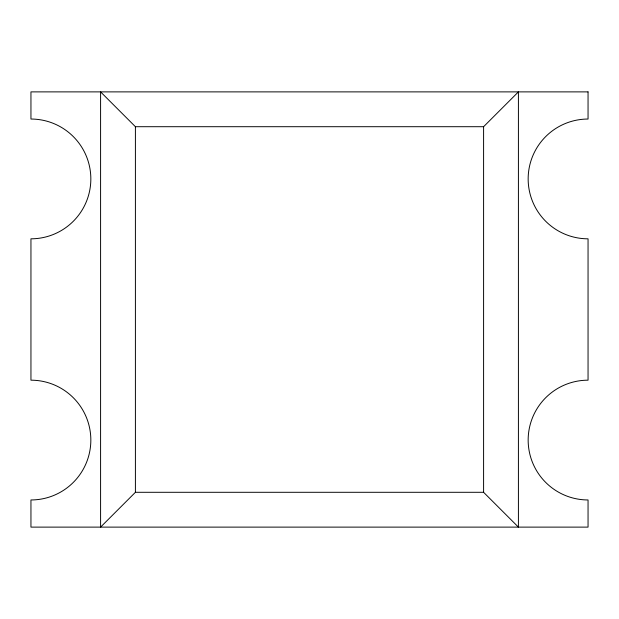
<?xml version="1.0" encoding="UTF-8"?>
<svg xmlns="http://www.w3.org/2000/svg" width="619" height="619" viewBox="0 0 619 619"><rect width="100%" height="100%" fill="white"/><g stroke="black" fill="none" stroke-linecap="round" stroke-linejoin="round"><path stroke-width="0.93" d="M483.594 126.702L518.413 91.883L518.413 527.117L483.594 492.298L483.594 126.702L135.406 126.702L100.588 91.883L100.588 527.117L135.406 492.298L135.406 126.702M135.406 492.298L483.594 492.298M588.05 91.883L30.95 91.883L30.95 119.041A59.888 59.888 0 0 1 90.838 178.93A59.888 59.888 0 0 1 30.95 238.818L30.95 380.182A59.888 59.888 0 0 1 90.838 440.07A59.888 59.888 0 0 1 30.95 499.959L30.95 527.117L588.05 527.117L588.05 499.959A59.888 59.888 0 0 1 528.162 440.07A59.888 59.888 0 0 1 588.05 380.182L588.05 238.818A59.888 59.888 0 0 1 528.162 178.93A59.888 59.888 0 0 1 588.05 119.041L588.05 91.883"/></g></svg>
